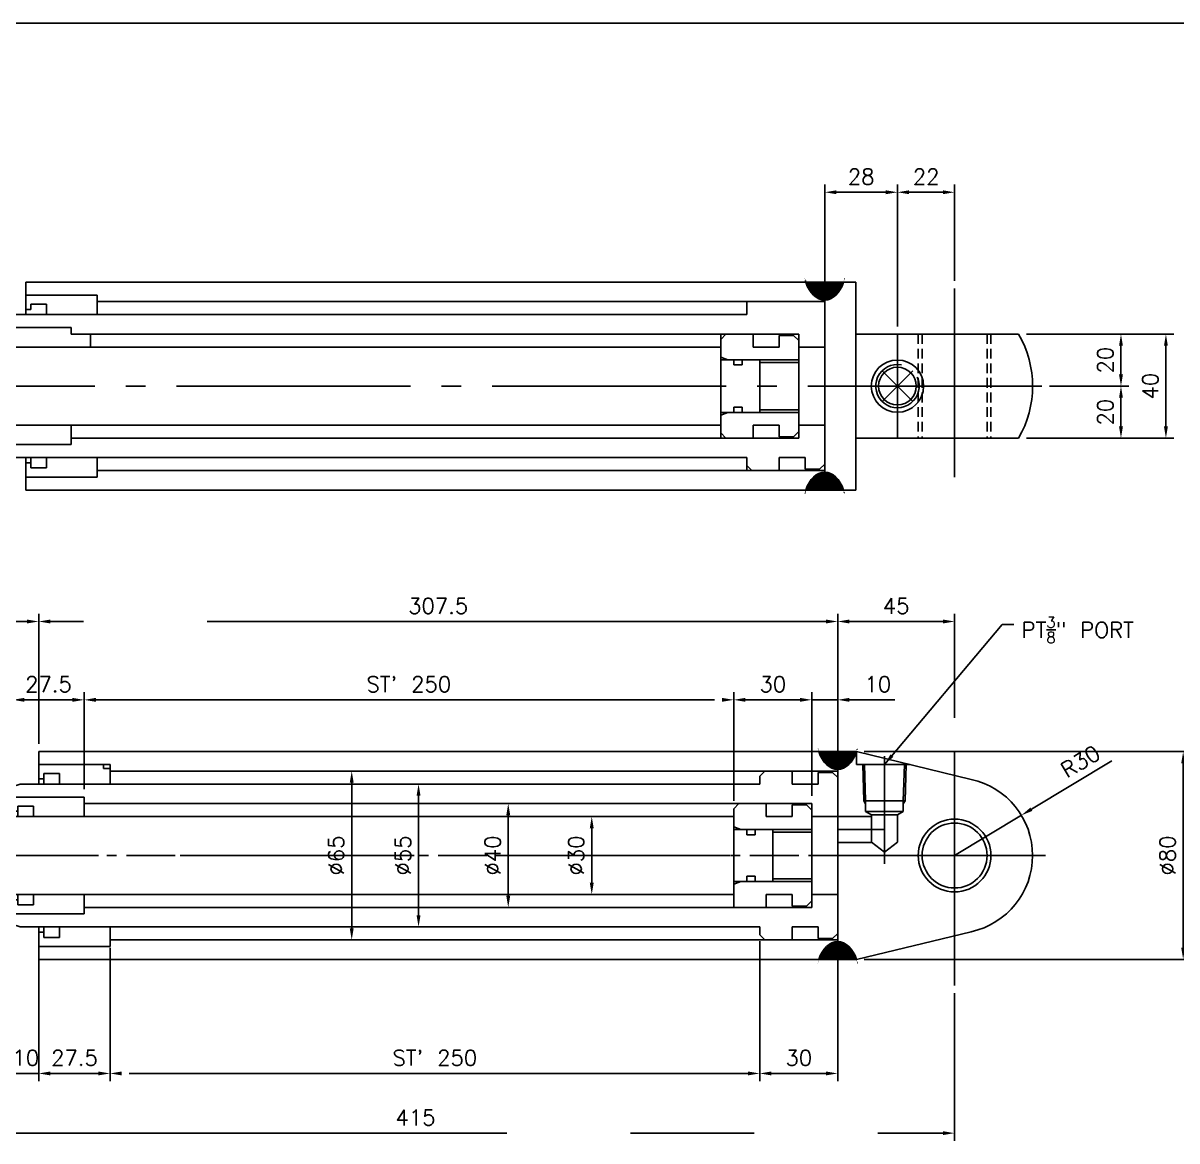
# Model space of a CAD drawing. Extents: x 2001 to 8872, y 8514 to 11880.
# Drawn here: x 5995.7 to 6439.8, y 8778.3 to 9208.4 of the extents above; entities that cross this region are included whole.
import ezdxf

# ---------------------------------------------------------------- set-up
doc = ezdxf.new("R2010")
doc.units = 0
doc.header["$LTSCALE"] = 15
doc.header["$MEASUREMENT"] = 0
for name, pattern in [('1CENTER', [8.1, 6, -0.8, 0.5, -0.8]), ('CENTER', [2, 1.25, -0.25, 0.25, -0.25]), ('HIDDEN', [0.375, 0.25, -0.125]), ('PHANTOM2', [31.75, 15.875, -3.175, 3.175, -3.175, 3.175, -3.175])]:
    doc.linetypes.add(name, pattern=pattern)
doc.layers.add('3', color=3, linetype='Continuous')
doc.layers.add('4', color=4, linetype='Continuous')
doc.styles.get("Standard").update_dxf_attribs({"font": 'txt.shx'})
doc.dimstyles.new('ISO-25', dxfattribs={"dimtxt": 2.5, "dimasz": 2.5, "dimexe": 1.25, "dimexo": 0.625, "dimtad": 1, "dimtoh": 1, "dimdsep": 46, "dimtxsty": 'Standard', "dimcen": 2.5, "dimclrt": 6, "dimadec": 0, "dimazin": 0, "dimtfac": 1, "dimtmove": 0, "dimatfit": 3, "dimfxl": 1, "dimarcsym": 0})

# ---------------------------------------------------------------- blocks, each defined once
blk = doc.blocks.new('sdsddssdsd')
for p, q in [((2102.57, 2273.27), (2104.57, 2275.27)), ((2104.57, 2275.27), (2110.07, 2275.27)), ((2110.07, 2275.27), (2110.07, 2270.77)), ((2120.07, 2275.77), (2130.57, 2275.77)), ((2120.07, 2275.77), (2120.07, 2270.77)), ((2130.57, 2275.77), (2132.57, 2273.77)), ((2132.57, 2273.77), (2132.57, 2270.77)), ((2102.57, 2273.27), (2102.57, 2243.27)), ((2110.07, 2270.77), (2120.07, 2270.77)), ((2132.57, 2270.77), (2417.13, 2270.77)), ((2410.07, 2270.77), (2417.13, 2270.77)), ((2420.07, 2269.77), (2417.13, 2270.77)), ((2420.07, 2258.27), (2420.07, 2269.77)), ((2420.07, 2258.27), (2420.07, 2269.77)), ((2392.57, 2265.77), (2420.07, 2265.77)), ((2392.57, 2258.27), (2392.57, 2265.77)), ((2112.57, 2263.27), (2112.57, 2223.27)), ((2112.57, 2263.27), (2392.57, 2263.27)), ((2412.07, 2262.27), (2418.07, 2262.27)), ((2412.07, 2258.27), (2412.07, 2262.27)), ((2418.07, 2258.27), (2418.07, 2262.27)), ((2418.07, 2260.27), (2420.07, 2260.27)), ((2102.57, 2258.27), (2112.57, 2258.27)), ((2412.07, 2258.27), (2392.57, 2258.27)), ((2102.57, 2243.27), (2102.57, 2213.27)), ((2112.57, 2225.77), (2112.57, 2233.27)), ((2102.57, 2228.27), (2112.57, 2228.27)), ((2412.07, 2228.27), (2392.57, 2228.27)), ((2392.57, 2228.27), (2392.57, 2220.77)), ((2412.07, 2228.27), (2412.07, 2224.27)), ((2418.07, 2228.27), (2418.07, 2224.27)), ((2418.07, 2226.27), (2420.07, 2226.27)), ((2420.07, 2216.77), (2420.07, 2228.27)), ((2420.07, 2228.27), (2420.07, 2216.77)), ((2112.57, 2223.27), (2392.57, 2223.27)), ((2392.57, 2223.27), (2392.57, 2220.77)), ((2392.57, 2220.77), (2420.07, 2220.77)), ((2412.07, 2224.27), (2418.07, 2224.27)), ((2420.07, 2216.77), (2417.13, 2215.77)), ((2102.57, 2213.27), (2104.57, 2211.27)), ((2110.07, 2215.77), (2110.07, 2211.27)), ((2110.07, 2215.77), (2120.07, 2215.77)), ((2120.07, 2215.77), (2120.07, 2210.77)), ((2130.57, 2210.77), (2132.57, 2212.77)), ((2132.57, 2215.77), (2410.07, 2215.77)), ((2132.57, 2213.27), (2132.57, 2215.77)), ((2132.57, 2212.77), (2132.57, 2215.77)), ((2410.07, 2215.77), (2417.13, 2215.77)), ((2104.57, 2211.27), (2110.07, 2211.27)), ((2120.07, 2210.77), (2130.57, 2210.77))]:
    blk.add_line(p, q)
blk = doc.blocks.new('*D425')
at = {"layer": '4', "color": 4, "linetype": 'PHANTOM2', "lineweight": -2, "transparency": 16777216}
for p, q in [((5939.22, 8835.08), (5939.22, 8778.25)), ((6354.22, 8835.08), (6354.22, 8778.25)), ((5943.72, 8781.25), (6349.72, 8781.25))]:
    blk.add_line(p, q, dxfattribs=at)
at = {"layer": '4', "color": 4, "linetype": 'PHANTOM2', "transparency": 16777216}
for points in [[(5943.72, 8782), (5943.72, 8780.5), (5939.22, 8781.25)], [(6349.72, 8782), (6349.72, 8780.5), (6354.22, 8781.25)]]:
    blk.add_solid(points, dxfattribs=at)
at = {"layer": 'Defpoints', "color": 0, "linetype": 'PHANTOM2', "transparency": 16777216}
for p in [(5939.22, 8838.08), (6354.22, 8838.08), (6354.22, 8781.25)]:
    blk.add_point(p, dxfattribs=at)
at = {"layer": '4', "color": 7, "linetype": 'PHANTOM2', "transparency": 16777216, "insert": (6146.72, 8787.25), "char_height": 6, "attachment_point": 5}
blk.add_mtext('415', dxfattribs=at)
blk = doc.blocks.new('*D427')
at = {"layer": '4', "color": 4, "linetype": 'PHANTOM2', "lineweight": -2, "transparency": 16777216}
for p, q in [((6414.75, 8924.54), (6383.77, 8905.88)), ((6354.22, 8888.08), (6379.92, 8903.56))]:
    blk.add_line(p, q, dxfattribs=at)
at = {"layer": '4', "color": 4, "linetype": 'PHANTOM2', "transparency": 16777216}
blk.add_solid([(6383.38, 8906.53), (6384.16, 8905.24), (6379.92, 8903.56)], dxfattribs=at)
at = {"layer": 'Defpoints', "color": 0, "linetype": 'PHANTOM2', "transparency": 16777216}
for p in [(6379.92, 8903.56), (6354.22, 8888.08)]:
    blk.add_point(p, dxfattribs=at)
at = {"layer": '4', "color": 7, "linetype": 'PHANTOM2', "transparency": 16777216, "insert": (6402.66, 8924.27), "char_height": 6, "attachment_point": 5, "rotation": 31.0612}
blk.add_mtext('R30', dxfattribs=at)
blk = doc.blocks.new('*D428')
at = {"layer": '4', "color": 4, "linetype": 'PHANTOM2', "lineweight": -2, "transparency": 16777216}
for p, q in [((6381.86, 9088.72), (6438.54, 9088.72)), ((6435.54, 9084.22), (6435.54, 9053.22)), ((6381.86, 9048.72), (6438.54, 9048.72))]:
    blk.add_line(p, q, dxfattribs=at)
at = {"layer": '4', "color": 4, "linetype": 'PHANTOM2', "transparency": 16777216}
for points in [[(6434.79, 9084.22), (6436.29, 9084.22), (6435.54, 9088.72)], [(6434.79, 9053.22), (6436.29, 9053.22), (6435.54, 9048.72)]]:
    blk.add_solid(points, dxfattribs=at)
at = {"layer": 'Defpoints', "color": 0, "linetype": 'PHANTOM2', "transparency": 16777216}
for p in [(6378.86, 9088.72), (6378.86, 9048.72), (6435.54, 9048.72)]:
    blk.add_point(p, dxfattribs=at)
at = {"layer": '4', "color": 7, "linetype": 'PHANTOM2', "transparency": 16777216, "insert": (6429.54, 9068.72), "char_height": 6, "attachment_point": 5, "rotation": 90}
blk.add_mtext('40', dxfattribs=at)
blk = doc.blocks.new('*D430')
at = {"layer": '4', "color": 4, "linetype": 'PHANTOM2', "lineweight": -2, "transparency": 16777216}
for p, q in [((6309.22, 8924.2), (6309.22, 8981.13)), ((6354.22, 8941.08), (6354.22, 8981.13)), ((6349.72, 8978.13), (6313.72, 8978.13))]:
    blk.add_line(p, q, dxfattribs=at)
at = {"layer": '4', "color": 4, "linetype": 'PHANTOM2', "transparency": 16777216}
for points in [[(6313.72, 8978.88), (6313.72, 8977.38), (6309.22, 8978.13)], [(6349.72, 8978.88), (6349.72, 8977.38), (6354.22, 8978.13)]]:
    blk.add_solid(points, dxfattribs=at)
at = {"layer": 'Defpoints', "color": 0, "linetype": 'PHANTOM2', "transparency": 16777216}
for p in [(6309.22, 8978.13), (6354.22, 8938.08), (6309.22, 8921.2)]:
    blk.add_point(p, dxfattribs=at)
at = {"layer": '4', "color": 7, "linetype": 'PHANTOM2', "transparency": 16777216, "insert": (6331.72, 8984.13), "char_height": 6, "attachment_point": 5}
blk.add_mtext('45', dxfattribs=at)
blk = doc.blocks.new('*D431')
at = {"layer": '4', "color": 4, "linetype": 'PHANTOM2', "lineweight": -2, "transparency": 16777216}
for p, q in [((6001.72, 8931.08), (6001.72, 8981.13)), ((6309.22, 8931.08), (6309.22, 8981.13)), ((6304.72, 8978.13), (6006.22, 8978.13))]:
    blk.add_line(p, q, dxfattribs=at)
at = {"layer": '4', "color": 4, "linetype": 'PHANTOM2', "transparency": 16777216}
for points in [[(6006.22, 8978.88), (6006.22, 8977.38), (6001.72, 8978.13)], [(6304.72, 8978.88), (6304.72, 8977.38), (6309.22, 8978.13)]]:
    blk.add_solid(points, dxfattribs=at)
at = {"layer": 'Defpoints', "color": 0, "linetype": 'PHANTOM2', "transparency": 16777216}
for p in [(6001.72, 8978.13), (6001.72, 8928.08), (6309.22, 8928.08)]:
    blk.add_point(p, dxfattribs=at)
at = {"layer": '4', "color": 7, "linetype": 'PHANTOM2', "transparency": 16777216, "insert": (6155.47, 8984.13), "char_height": 6, "attachment_point": 5}
blk.add_mtext('307.5', dxfattribs=at)
blk = doc.blocks.new('*D432')
at = {"layer": '4', "color": 4, "linetype": 'PHANTOM2', "lineweight": -2, "transparency": 16777216}
for p, q in [((6279.22, 8855.08), (6279.22, 8801.22)), ((6309.22, 8852.58), (6309.22, 8801.22)), ((6304.72, 8804.22), (6283.72, 8804.22))]:
    blk.add_line(p, q, dxfattribs=at)
at = {"layer": '4', "color": 4, "linetype": 'PHANTOM2', "transparency": 16777216}
for points in [[(6283.72, 8804.97), (6283.72, 8803.47), (6279.22, 8804.22)], [(6304.72, 8804.97), (6304.72, 8803.47), (6309.22, 8804.22)]]:
    blk.add_solid(points, dxfattribs=at)
at = {"layer": 'Defpoints', "color": 0, "linetype": 'PHANTOM2', "transparency": 16777216}
for p in [(6279.22, 8858.08), (6309.22, 8855.58), (6279.22, 8804.22)]:
    blk.add_point(p, dxfattribs=at)
at = {"layer": '4', "color": 7, "linetype": 'PHANTOM2', "transparency": 16777216, "insert": (6294.22, 8810.22), "char_height": 6, "attachment_point": 5}
blk.add_mtext('30', dxfattribs=at)
blk = doc.blocks.new('*D433')
at = {"layer": '4', "color": 4, "linetype": 'PHANTOM2', "lineweight": -2, "transparency": 16777216}
for p, q in [((6279.22, 8855.08), (6279.22, 8801.22)), ((6029.22, 8852.58), (6029.22, 8801.22)), ((6274.72, 8804.22), (6033.72, 8804.22))]:
    blk.add_line(p, q, dxfattribs=at)
at = {"layer": '4', "color": 4, "linetype": 'PHANTOM2', "transparency": 16777216}
for points in [[(6033.72, 8804.97), (6033.72, 8803.47), (6029.22, 8804.22)], [(6274.72, 8804.97), (6274.72, 8803.47), (6279.22, 8804.22)]]:
    blk.add_solid(points, dxfattribs=at)
at = {"layer": 'Defpoints', "color": 0, "linetype": 'PHANTOM2', "transparency": 16777216}
for p in [(6029.22, 8855.58), (6279.22, 8858.08), (6029.22, 8804.22)]:
    blk.add_point(p, dxfattribs=at)
at = {"layer": '4', "color": 7, "linetype": 'PHANTOM2', "transparency": 16777216, "insert": (6154.22, 8810.22), "char_height": 6, "attachment_point": 5}
blk.add_mtext("ST' 250", dxfattribs=at)
blk = doc.blocks.new('*D434')
at = {"layer": '4', "color": 4, "linetype": 'PHANTOM2', "lineweight": -2, "transparency": 16777216}
for p, q in [((6001.72, 8850.08), (6001.72, 8801.22)), ((6029.22, 8850.08), (6029.22, 8801.22)), ((6024.72, 8804.22), (6006.22, 8804.22))]:
    blk.add_line(p, q, dxfattribs=at)
at = {"layer": '4', "color": 4, "linetype": 'PHANTOM2', "transparency": 16777216}
for points in [[(6006.22, 8804.97), (6006.22, 8803.47), (6001.72, 8804.22)], [(6024.72, 8804.97), (6024.72, 8803.47), (6029.22, 8804.22)]]:
    blk.add_solid(points, dxfattribs=at)
at = {"layer": 'Defpoints', "color": 0, "linetype": 'PHANTOM2', "transparency": 16777216}
for p in [(6001.72, 8853.08), (6029.22, 8853.08), (6001.72, 8804.22)]:
    blk.add_point(p, dxfattribs=at)
at = {"layer": '4', "color": 7, "linetype": 'PHANTOM2', "transparency": 16777216, "insert": (6015.47, 8810.22), "char_height": 6, "attachment_point": 5}
blk.add_mtext('27.5', dxfattribs=at)
blk = doc.blocks.new('*D435')
at = {"layer": '4', "color": 4, "linetype": 'PHANTOM2', "lineweight": -2, "transparency": 16777216}
for p, q in [((5991.72, 8858.58), (5991.72, 8801.22)), ((6001.72, 8845.08), (6001.72, 8801.22)), ((5987.22, 8804.22), (5982.72, 8804.22)), ((6001.72, 8804.22), (5991.72, 8804.22)), ((6006.22, 8804.22), (6010.72, 8804.22))]:
    blk.add_line(p, q, dxfattribs=at)
at = {"layer": '4', "color": 4, "linetype": 'PHANTOM2', "transparency": 16777216}
for points in [[(5987.22, 8804.97), (5987.22, 8803.47), (5991.72, 8804.22)], [(6006.22, 8804.97), (6006.22, 8803.47), (6001.72, 8804.22)]]:
    blk.add_solid(points, dxfattribs=at)
at = {"layer": 'Defpoints', "color": 0, "linetype": 'PHANTOM2', "transparency": 16777216}
for p in [(5991.72, 8861.58), (6001.72, 8848.08), (5991.72, 8804.22)]:
    blk.add_point(p, dxfattribs=at)
at = {"layer": '4', "color": 7, "linetype": 'PHANTOM2', "transparency": 16777216, "insert": (5996.72, 8810.22), "char_height": 6, "attachment_point": 5}
blk.add_mtext('10', dxfattribs=at)
blk = doc.blocks.new('*D436')
at = {"layer": '4', "color": 4, "linetype": 'PHANTOM2', "lineweight": -2, "transparency": 16777216}
for p, q in [((5991.72, 8913.58), (5991.72, 8950.99)), ((5996.22, 8947.99), (6014.72, 8947.99)), ((6019.22, 8913.58), (6019.22, 8950.99))]:
    blk.add_line(p, q, dxfattribs=at)
at = {"layer": '4', "color": 4, "linetype": 'PHANTOM2', "transparency": 16777216}
for points in [[(5996.22, 8948.74), (5996.22, 8947.24), (5991.72, 8947.99)], [(6014.72, 8948.74), (6014.72, 8947.24), (6019.22, 8947.99)]]:
    blk.add_solid(points, dxfattribs=at)
at = {"layer": 'Defpoints', "color": 0, "linetype": 'PHANTOM2', "transparency": 16777216}
for p in [(6019.22, 8947.99), (5991.72, 8910.58), (6019.22, 8910.58)]:
    blk.add_point(p, dxfattribs=at)
at = {"layer": '4', "color": 7, "linetype": 'PHANTOM2', "transparency": 16777216, "insert": (6005.47, 8953.99), "char_height": 6, "attachment_point": 5}
blk.add_mtext('27.5', dxfattribs=at)
blk = doc.blocks.new('*D437')
at = {"layer": '4', "color": 4, "linetype": 'PHANTOM2', "lineweight": -2, "transparency": 16777216}
for p, q in [((6019.22, 8913.58), (6019.22, 8950.99)), ((6023.72, 8947.99), (6264.72, 8947.99)), ((6269.22, 8909.08), (6269.22, 8950.99))]:
    blk.add_line(p, q, dxfattribs=at)
at = {"layer": '4', "color": 4, "linetype": 'PHANTOM2', "transparency": 16777216}
for points in [[(6023.72, 8948.74), (6023.72, 8947.24), (6019.22, 8947.99)], [(6264.72, 8948.74), (6264.72, 8947.24), (6269.22, 8947.99)]]:
    blk.add_solid(points, dxfattribs=at)
at = {"layer": 'Defpoints', "color": 0, "linetype": 'PHANTOM2', "transparency": 16777216}
for p in [(6269.22, 8947.99), (6019.22, 8910.58), (6269.22, 8906.08)]:
    blk.add_point(p, dxfattribs=at)
at = {"layer": '4', "color": 7, "linetype": 'PHANTOM2', "transparency": 16777216, "insert": (6144.22, 8953.99), "char_height": 6, "attachment_point": 5}
blk.add_mtext("ST' 250", dxfattribs=at)
blk = doc.blocks.new('*D438')
at = {"layer": '4', "color": 4, "linetype": 'PHANTOM2', "lineweight": -2, "transparency": 16777216}
for p, q in [((6269.22, 8909.08), (6269.22, 8950.99)), ((6273.72, 8947.99), (6294.72, 8947.99)), ((6299.22, 8911.08), (6299.22, 8950.99))]:
    blk.add_line(p, q, dxfattribs=at)
at = {"layer": '4', "color": 4, "linetype": 'PHANTOM2', "transparency": 16777216}
for points in [[(6273.72, 8948.74), (6273.72, 8947.24), (6269.22, 8947.99)], [(6294.72, 8948.74), (6294.72, 8947.24), (6299.22, 8947.99)]]:
    blk.add_solid(points, dxfattribs=at)
at = {"layer": 'Defpoints', "color": 0, "linetype": 'PHANTOM2', "transparency": 16777216}
for p in [(6299.22, 8947.99), (6299.22, 8908.08), (6269.22, 8906.08)]:
    blk.add_point(p, dxfattribs=at)
at = {"layer": '4', "color": 7, "linetype": 'PHANTOM2', "transparency": 16777216, "insert": (6284.22, 8953.99), "char_height": 6, "attachment_point": 5}
blk.add_mtext('30', dxfattribs=at)
blk = doc.blocks.new('*D439')
at = {"layer": '4', "color": 4, "linetype": 'PHANTOM2', "lineweight": -2, "transparency": 16777216}
for p, q in [((6294.72, 8947.99), (6290.22, 8947.99)), ((6299.22, 8911.08), (6299.22, 8950.99)), ((6299.22, 8947.99), (6309.22, 8947.99)), ((6309.22, 8923.58), (6309.22, 8950.99)), ((6313.72, 8947.99), (6331.22, 8947.99))]:
    blk.add_line(p, q, dxfattribs=at)
at = {"layer": '4', "color": 4, "linetype": 'PHANTOM2', "transparency": 16777216}
for points in [[(6294.72, 8948.74), (6294.72, 8947.24), (6299.22, 8947.99)], [(6313.72, 8948.74), (6313.72, 8947.24), (6309.22, 8947.99)]]:
    blk.add_solid(points, dxfattribs=at)
at = {"layer": 'Defpoints', "color": 0, "linetype": 'PHANTOM2', "transparency": 16777216}
for p in [(6309.22, 8947.99), (6309.22, 8920.58), (6299.22, 8908.08)]:
    blk.add_point(p, dxfattribs=at)
at = {"layer": '4', "color": 7, "linetype": 'PHANTOM2', "transparency": 16777216, "insert": (6324.72, 8953.99), "char_height": 6, "attachment_point": 5}
blk.add_mtext('10', dxfattribs=at)
blk = doc.blocks.new('*D441')
at = {"layer": '4', "color": 4, "linetype": 'PHANTOM2', "lineweight": -2, "transparency": 16777216}
for p, q in [((5939.22, 8941.08), (5939.22, 8981.13)), ((6001.72, 8931.08), (6001.72, 8981.13)), ((5997.22, 8978.13), (5943.72, 8978.13))]:
    blk.add_line(p, q, dxfattribs=at)
at = {"layer": '4', "color": 4, "linetype": 'PHANTOM2', "transparency": 16777216}
for points in [[(5943.72, 8978.88), (5943.72, 8977.38), (5939.22, 8978.13)], [(5997.22, 8978.88), (5997.22, 8977.38), (6001.72, 8978.13)]]:
    blk.add_solid(points, dxfattribs=at)
at = {"layer": 'Defpoints', "color": 0, "linetype": 'PHANTOM2', "transparency": 16777216}
for p in [(5939.22, 8978.13), (5939.22, 8938.08), (6001.72, 8928.08)]:
    blk.add_point(p, dxfattribs=at)
at = {"layer": '4', "color": 7, "linetype": 'PHANTOM2', "transparency": 16777216, "insert": (5970.47, 8984.13), "char_height": 6, "attachment_point": 5}
blk.add_mtext('62.5', dxfattribs=at)
blk = doc.blocks.new('*D442')
at = {"layer": '4', "color": 4, "linetype": 'PHANTOM2', "lineweight": -2, "transparency": 16777216}
for p, q in [((6332.22, 9091.72), (6332.22, 9146.32)), ((6349.72, 9143.32), (6336.72, 9143.32)), ((6354.22, 9109.22), (6354.22, 9146.32))]:
    blk.add_line(p, q, dxfattribs=at)
at = {"layer": '4', "color": 4, "linetype": 'PHANTOM2', "transparency": 16777216}
for points in [[(6336.72, 9144.07), (6336.72, 9142.57), (6332.22, 9143.32)], [(6349.72, 9144.07), (6349.72, 9142.57), (6354.22, 9143.32)]]:
    blk.add_solid(points, dxfattribs=at)
at = {"layer": 'Defpoints', "color": 0, "linetype": 'PHANTOM2', "transparency": 16777216}
for p in [(6332.22, 9143.32), (6354.22, 9106.22), (6332.22, 9088.72)]:
    blk.add_point(p, dxfattribs=at)
at = {"layer": '4', "color": 7, "linetype": 'PHANTOM2', "transparency": 16777216, "insert": (6343.22, 9149.32), "char_height": 6, "attachment_point": 5}
blk.add_mtext('22', dxfattribs=at)
blk = doc.blocks.new('*D443')
at = {"layer": '4', "color": 4, "linetype": 'PHANTOM2', "lineweight": -2, "transparency": 16777216}
for p, q in [((6304.22, 9104.22), (6304.22, 9146.32)), ((6327.72, 9143.32), (6308.72, 9143.32)), ((6332.22, 9091.72), (6332.22, 9146.32))]:
    blk.add_line(p, q, dxfattribs=at)
at = {"layer": '4', "color": 4, "linetype": 'PHANTOM2', "transparency": 16777216}
for points in [[(6308.72, 9144.07), (6308.72, 9142.57), (6304.22, 9143.32)], [(6327.72, 9144.07), (6327.72, 9142.57), (6332.22, 9143.32)]]:
    blk.add_solid(points, dxfattribs=at)
at = {"layer": 'Defpoints', "color": 0, "linetype": 'PHANTOM2', "transparency": 16777216}
for p in [(6304.22, 9143.32), (6304.22, 9101.22), (6332.22, 9088.72)]:
    blk.add_point(p, dxfattribs=at)
at = {"layer": '4', "color": 7, "linetype": 'PHANTOM2', "transparency": 16777216, "insert": (6318.22, 9149.32), "char_height": 6, "attachment_point": 5}
blk.add_mtext('28', dxfattribs=at)
blk = doc.blocks.new('*D444')
at = {"layer": '4', "color": 4, "linetype": 'PHANTOM2', "lineweight": -2, "transparency": 16777216}
for p, q in [((6266.22, 8903.08), (6211.57, 8903.08)), ((6214.57, 8898.58), (6214.57, 8877.58)), ((6266.22, 8873.08), (6211.57, 8873.08))]:
    blk.add_line(p, q, dxfattribs=at)
at = {"layer": '4', "color": 4, "linetype": 'PHANTOM2', "transparency": 16777216}
for points in [[(6213.82, 8898.58), (6215.32, 8898.58), (6214.57, 8903.08)], [(6213.82, 8877.58), (6215.32, 8877.58), (6214.57, 8873.08)]]:
    blk.add_solid(points, dxfattribs=at)
at = {"layer": 'Defpoints', "color": 0, "linetype": 'PHANTOM2', "transparency": 16777216}
for p in [(6269.22, 8903.08), (6214.57, 8873.08), (6269.22, 8873.08)]:
    blk.add_point(p, dxfattribs=at)
at = {"layer": '4', "color": 7, "linetype": 'PHANTOM2', "transparency": 16777216, "insert": (6208.57, 8888.08), "char_height": 6, "attachment_point": 5, "rotation": 90}
blk.add_mtext('%%C30', dxfattribs=at)
blk = doc.blocks.new('*D445')
at = {"layer": '4', "color": 4, "linetype": 'PHANTOM2', "lineweight": -2, "transparency": 16777216}
for p, q in [((6268.22, 8908.08), (6179.44, 8908.08)), ((6182.44, 8903.58), (6182.44, 8872.58)), ((6266.22, 8868.08), (6179.44, 8868.08))]:
    blk.add_line(p, q, dxfattribs=at)
at = {"layer": '4', "color": 4, "linetype": 'PHANTOM2', "transparency": 16777216}
for points in [[(6181.69, 8903.58), (6183.19, 8903.58), (6182.44, 8908.08)], [(6181.69, 8872.58), (6183.19, 8872.58), (6182.44, 8868.08)]]:
    blk.add_solid(points, dxfattribs=at)
at = {"layer": 'Defpoints', "color": 0, "linetype": 'PHANTOM2', "transparency": 16777216}
for p in [(6271.22, 8908.08), (6182.44, 8868.08), (6269.22, 8868.08)]:
    blk.add_point(p, dxfattribs=at)
at = {"layer": '4', "color": 7, "linetype": 'PHANTOM2', "transparency": 16777216, "insert": (6176.44, 8888.08), "char_height": 6, "attachment_point": 5, "rotation": 90}
blk.add_mtext('%%C40', dxfattribs=at)
blk = doc.blocks.new('*D446')
at = {"layer": '4', "color": 4, "linetype": 'PHANTOM2', "lineweight": -2, "transparency": 16777216}
for p, q in [((6276.22, 8915.58), (6144.92, 8915.58)), ((6147.92, 8865.08), (6147.92, 8911.08)), ((6276.22, 8860.58), (6144.92, 8860.58))]:
    blk.add_line(p, q, dxfattribs=at)
at = {"layer": '4', "color": 4, "linetype": 'PHANTOM2', "transparency": 16777216}
for points in [[(6147.17, 8911.08), (6148.67, 8911.08), (6147.92, 8915.58)], [(6147.17, 8865.08), (6148.67, 8865.08), (6147.92, 8860.58)]]:
    blk.add_solid(points, dxfattribs=at)
at = {"layer": 'Defpoints', "color": 0, "linetype": 'PHANTOM2', "transparency": 16777216}
for p in [(6147.92, 8915.58), (6279.22, 8915.58), (6279.22, 8860.58)]:
    blk.add_point(p, dxfattribs=at)
at = {"layer": '4', "color": 7, "linetype": 'PHANTOM2', "transparency": 16777216, "insert": (6141.92, 8888.08), "char_height": 6, "attachment_point": 5, "rotation": 90}
blk.add_mtext('%%C55', dxfattribs=at)
blk = doc.blocks.new('*D447')
at = {"layer": '4', "color": 4, "linetype": 'PHANTOM2', "lineweight": -2, "transparency": 16777216}
for p, q in [((6288.72, 8920.58), (6119.2, 8920.58)), ((6122.2, 8916.08), (6122.2, 8860.08)), ((6288.72, 8855.58), (6119.2, 8855.58))]:
    blk.add_line(p, q, dxfattribs=at)
at = {"layer": '4', "color": 4, "linetype": 'PHANTOM2', "transparency": 16777216}
for points in [[(6121.45, 8916.08), (6122.95, 8916.08), (6122.2, 8920.58)], [(6121.45, 8860.08), (6122.95, 8860.08), (6122.2, 8855.58)]]:
    blk.add_solid(points, dxfattribs=at)
at = {"layer": 'Defpoints', "color": 0, "linetype": 'PHANTOM2', "transparency": 16777216}
for p in [(6291.72, 8920.58), (6122.2, 8855.58), (6291.72, 8855.58)]:
    blk.add_point(p, dxfattribs=at)
at = {"layer": '4', "color": 7, "linetype": 'PHANTOM2', "transparency": 16777216, "insert": (6116.2, 8888.08), "char_height": 6, "attachment_point": 5, "rotation": 90}
blk.add_mtext('%%C65', dxfattribs=at)
blk = doc.blocks.new('*D448')
at = {"layer": '4', "color": 4, "linetype": 'PHANTOM2', "lineweight": -2, "transparency": 16777216}
for p, q in [((6319.46, 8928.08), (6445.18, 8928.08)), ((6442.18, 8923.58), (6442.18, 8852.58)), ((6319.46, 8848.08), (6445.18, 8848.08))]:
    blk.add_line(p, q, dxfattribs=at)
at = {"layer": '4', "color": 4, "linetype": 'PHANTOM2', "transparency": 16777216}
for points in [[(6441.43, 8923.58), (6442.93, 8923.58), (6442.18, 8928.08)], [(6441.43, 8852.58), (6442.93, 8852.58), (6442.18, 8848.08)]]:
    blk.add_solid(points, dxfattribs=at)
at = {"layer": 'Defpoints', "color": 0, "linetype": 'PHANTOM2', "transparency": 16777216}
for p in [(6316.46, 8928.08), (6316.46, 8848.08), (6442.18, 8848.08)]:
    blk.add_point(p, dxfattribs=at)
at = {"layer": '4', "color": 7, "linetype": 'PHANTOM2', "transparency": 16777216, "insert": (6436.18, 8888.08), "char_height": 6, "attachment_point": 5, "rotation": 90}
blk.add_mtext('%%C80', dxfattribs=at)
blk = doc.blocks.new('*D449')
at = {"layer": '4', "color": 4, "linetype": 'PHANTOM2', "lineweight": -2, "transparency": 16777216}
for p, q in [((6381.86, 9088.72), (6421.24, 9088.72)), ((6418.24, 9084.22), (6418.24, 9073.22)), ((6390.78, 9068.72), (6421.24, 9068.72))]:
    blk.add_line(p, q, dxfattribs=at)
at = {"layer": '4', "color": 4, "linetype": 'PHANTOM2', "transparency": 16777216}
for points in [[(6417.49, 9084.22), (6418.99, 9084.22), (6418.24, 9088.72)], [(6417.49, 9073.22), (6418.99, 9073.22), (6418.24, 9068.72)]]:
    blk.add_solid(points, dxfattribs=at)
at = {"layer": 'Defpoints', "color": 0, "linetype": 'PHANTOM2', "transparency": 16777216}
for p in [(6378.86, 9088.72), (6387.78, 9068.72), (6418.24, 9068.72)]:
    blk.add_point(p, dxfattribs=at)
at = {"layer": '4', "color": 7, "linetype": 'PHANTOM2', "transparency": 16777216, "insert": (6412.24, 9078.72), "char_height": 6, "attachment_point": 5, "rotation": 90}
blk.add_mtext('20', dxfattribs=at)
blk = doc.blocks.new('*D450')
at = {"layer": '4', "color": 4, "linetype": 'PHANTOM2', "lineweight": -2, "transparency": 16777216}
for p, q in [((6390.78, 9068.72), (6421.24, 9068.72)), ((6418.24, 9064.22), (6418.24, 9053.22)), ((6381.86, 9048.72), (6421.24, 9048.72))]:
    blk.add_line(p, q, dxfattribs=at)
at = {"layer": '4', "color": 4, "linetype": 'PHANTOM2', "transparency": 16777216}
for points in [[(6417.49, 9064.22), (6418.99, 9064.22), (6418.24, 9068.72)], [(6417.49, 9053.22), (6418.99, 9053.22), (6418.24, 9048.72)]]:
    blk.add_solid(points, dxfattribs=at)
at = {"layer": 'Defpoints', "color": 0, "linetype": 'PHANTOM2', "transparency": 16777216}
for p in [(6387.78, 9068.72), (6378.86, 9048.72), (6418.24, 9048.72)]:
    blk.add_point(p, dxfattribs=at)
at = {"layer": '4', "color": 7, "linetype": 'PHANTOM2', "transparency": 16777216, "insert": (6412.24, 9058.72), "char_height": 6, "attachment_point": 5, "rotation": 90}
blk.add_mtext('20', dxfattribs=at)

msp = doc.modelspace()

# ---------------------------------------------------------------- hatches: boundary and pattern name
h = msp.add_hatch()
h.set_pattern_fill('ANSI31', color=256, angle=180)
h.set_pattern_definition([(225, (8411.7902, 11131.35085), (0.0883883476, -0.0883883476), [])])
edge = h.paths.add_edge_path()
edge.add_ellipse((6309.21691, 8933.08337), major_axis=(0, -11.8785), ratio=0.672054224, start_angle=-65.106766, end_angle=65.106766)
edge.add_line((6316.45824, 8928.08337), (6301.97559, 8928.08337))
edge = h.paths.add_edge_path()
edge.add_ellipse((6309.21691, 8843.08337), major_axis=(0, 11.8785), ratio=0.672054224, start_angle=294.893234, end_angle=425.106766)
edge.add_line((6301.97559, 8848.08337), (6316.45824, 8848.08337))
at = {"layer": '3'}
h = msp.add_hatch(dxfattribs=at)
h.set_pattern_fill('ANSI31', color=256)
h.set_pattern_definition([(45, (-1543.1326, -1068.51811), (-0.0883883476, 0.0883883476), [])])
edge = h.paths.add_edge_path()
edge.add_line((6311.45824, 9108.71574), (6296.97559, 9108.71574))
edge.add_ellipse((6304.21691, 9113.71574), major_axis=(0, -11.8785), ratio=0.672054224, start_angle=-65.106766, end_angle=0)
edge.add_ellipse((6304.21691, 9113.71574), major_axis=(0, -11.8785), ratio=0.672054224, start_angle=0, end_angle=65.106766)
edge = h.paths.add_edge_path()
edge.add_ellipse((6304.21691, 9023.71574), major_axis=(0, 11.8785), ratio=0.672054224, start_angle=294.893234, end_angle=360)
edge.add_ellipse((6304.21691, 9023.71574), major_axis=(0, 11.8785), ratio=0.672054224, start_angle=360, end_angle=425.106766)
edge.add_line((6296.97559, 9028.71574), (6311.45824, 9028.71574))

# ---------------------------------------------------------------- linework, layer by layer
at = {"color": 6}
msp.add_line((6730.09943, 9208.41861), (5767.81943, 9208.41861), dxfattribs=at)
at = {"color": 1, "linetype": '1CENTER'}
for p, q in [((6354.21691, 9106.21574), (6354.21691, 9033.71574)), ((6332.21691, 9049.01713), (6332.21691, 9088.71574)), ((6387.77982, 9068.71574), (5891.46185, 9068.71574)), ((6354.21691, 8838.08337), (6354.21691, 8938.08337)), ((6327.21691, 8884.91179), (6327.21691, 8926.32933)), ((6327.21691, 8923.08337), (6327.21691, 8889.43287)), ((6309.21691, 8898.08337), (6327.21691, 8898.08337)), ((6389.21691, 8888.08337), (5874.20532, 8888.08337))]:
    msp.add_line(p, q, dxfattribs=at)
at = {"color": 2, "linetype": 'HIDDEN', "true_color": 0xf1eb1f}
for p, q in [((6340.21691, 9088.71574), (6340.21691, 9048.71574)), ((6341.71691, 9088.71574), (6341.71691, 9048.71574)), ((6366.71691, 9088.71574), (6366.71691, 9048.71574)), ((6368.21691, 9088.71574), (6368.21691, 9048.71574))]:
    msp.add_line(p, q, dxfattribs=at)
for p, q in [((6316.45824, 8928.08337), (6316.45824, 8923.08337)), ((6309.21691, 8921.20487), (6309.21691, 8854.96187)), ((6316.45824, 8923.08337), (6337.11008, 8923.08337)), ((6319.52941, 8923.08337), (6319.96691, 8909.08337)), ((6334.90441, 8923.08337), (6334.46691, 8909.08337)), ((6319.30441, 8909.08337), (6335.12941, 8909.08337)), ((6319.96691, 8905.08337), (6319.96691, 8909.08337)), ((6334.46691, 8905.08337), (6334.46691, 8909.08337)), ((6319.96691, 8905.08337), (6334.46691, 8905.08337)), ((6322.21691, 8903.78433), (6332.21691, 8903.78433)), ((6332.21691, 8903.78433), (6334.46691, 8905.08337)), ((6322.21691, 8893.26257), (6327.21691, 8889.43287)), ((6269.21691, 8873.08337), (5981.71691, 8873.08337)), ((6309.21691, 8855.58337), (6029.21691, 8855.58337)), ((6316.45824, 8848.08337), (6001.71691, 8848.08337))]:
    msp.add_line(p, q)
at = {"color": 1, "linetype": 'CENTER'}
for q in [(5963.9241, 8888.08337), (6384.21691, 8888.08337)]:
    msp.add_line((6354.21691, 8888.08337), q, dxfattribs=at)
at = {"extrusion": (0, 0, -1)}
for centre in [(6304.21691, 9113.71574), (6309.21691, 8933.08337)]:
    msp.add_ellipse(centre, major_axis=(0, -11.8785), ratio=0.672054224, start_param=5.146857875, end_param=7.419512739, dxfattribs=at)
msp.add_ellipse((6309.21691, 8843.08337), major_axis=(0, 11.8785), ratio=0.672054224, start_param=5.146857875, end_param=7.419512739)
at = {"layer": '3'}
for p, q in [((6316.21691, 9108.71574), (5996.71691, 9108.71574)), ((5996.71691, 9096.21574), (5996.71691, 9108.71574)), ((6316.21691, 9108.71574), (6316.21691, 9028.71574)), ((6024.21691, 9103.71574), (5996.71691, 9103.71574)), ((6024.21691, 9101.21574), (6024.21691, 9103.71574)), ((6004.71691, 9100.21574), (5998.71691, 9100.21574)), ((5998.71691, 9098.21574), (5998.71691, 9100.21574)), ((6004.71691, 9096.21574), (6004.71691, 9100.21574)), ((6304.21691, 9101.21574), (6024.21691, 9101.21574)), ((6024.21691, 9101.21574), (6024.21691, 9096.21574)), ((6274.21691, 9101.21574), (6274.21691, 9096.21574)), ((6304.21691, 9035.59423), (6304.21691, 9101.83724)), ((6274.21691, 9096.21574), (5989.66218, 9096.21574)), ((5998.71691, 9098.21574), (5996.71691, 9098.21574)), ((6014.21691, 9091.21574), (5986.71691, 9091.21574)), ((6014.21691, 9088.71574), (6014.21691, 9091.21574)), ((6294.21691, 9088.71574), (6014.21691, 9088.71574)), ((6021.71691, 9083.71574), (6021.71691, 9088.71574)), ((6021.71691, 9088.71574), (6021.71691, 9083.71574)), ((6264.21691, 9053.71574), (6264.21691, 9088.71574)), ((6266.21691, 9088.71574), (6264.21691, 9086.71574)), ((6276.71691, 9088.71574), (6276.71691, 9083.71574)), ((6292.21691, 9088.21574), (6286.71691, 9088.21574)), ((6286.71691, 9088.21574), (6286.71691, 9083.71574)), ((6294.21691, 9086.21574), (6292.21691, 9088.21574)), ((6294.21691, 9068.71574), (6294.21691, 9088.71574)), ((6294.21691, 9086.36097), (6294.21691, 9078.86097)), ((6378.85793, 9088.71574), (6316.21691, 9088.71574)), ((6264.21691, 9083.71574), (5976.71691, 9083.71574)), ((6286.71691, 9083.71574), (6276.71691, 9083.71574)), ((6304.21691, 9083.71574), (6294.21691, 9083.71574)), ((6264.21691, 9078.86097), (6264.21691, 9079.86097)), ((6264.21691, 9079.86097), (6266.92297, 9078.87604)), ((6294.21691, 9078.86097), (6264.21691, 9078.87754)), ((6269.21691, 9078.86097), (6269.21691, 9076.86097)), ((6272.41691, 9076.86097), (6269.21691, 9076.86097)), ((6272.41691, 9078.86097), (6272.41691, 9076.86097)), ((6279.21691, 9058.56222), (6279.21691, 9078.86925)), ((6294.21691, 9077.86097), (6279.21691, 9077.86097)), ((6338.12126, 9062.81139), (6326.31257, 9074.62008)), ((6326.31257, 9062.81139), (6338.12126, 9074.62008)), ((6294.21691, 9048.71574), (6294.21691, 9068.71574)), ((6269.21691, 9058.57051), (6269.21691, 9060.57051)), ((6272.41691, 9060.57051), (6269.21691, 9060.57051)), ((6272.41691, 9058.57051), (6272.41691, 9060.57051)), ((6294.21691, 9059.57051), (6279.21691, 9059.57051)), ((6294.21691, 9058.57051), (6264.21691, 9058.55393)), ((6264.21691, 9058.57051), (6264.21691, 9057.57051)), ((6264.21691, 9057.57051), (6266.92297, 9058.55543)), ((6294.21691, 9051.07051), (6294.21691, 9058.57051)), ((6264.21691, 9053.71574), (5976.71691, 9053.71574)), ((6014.21691, 9053.71574), (6014.21691, 9046.21574)), ((6264.21691, 9048.71574), (6264.21691, 9053.71574)), ((6266.21691, 9048.71574), (6264.21691, 9050.71574)), ((6286.71691, 9053.71574), (6276.71691, 9053.71574)), ((6276.71691, 9048.71574), (6276.71691, 9053.71574)), ((6286.71691, 9049.21574), (6286.71691, 9053.71574)), ((6294.21691, 9051.21574), (6292.21691, 9049.21574)), ((6304.21691, 9053.71574), (6294.21691, 9053.71574)), ((6014.21691, 9046.21574), (5986.71691, 9046.21574)), ((6294.21691, 9048.71574), (6014.21691, 9048.71574)), ((6292.21691, 9049.21574), (6286.71691, 9049.21574)), ((6378.85793, 9048.71574), (6316.21691, 9048.71574)), ((6274.21691, 9041.21574), (5989.66218, 9041.21574)), ((5996.71691, 9041.21574), (5996.71691, 9028.71574)), ((5998.71691, 9041.21574), (5998.71691, 9037.21574)), ((6004.71691, 9041.21574), (6004.71691, 9037.21574)), ((6024.21691, 9041.21574), (6024.21691, 9033.71574)), ((6274.21691, 9036.21574), (6274.21691, 9041.21574)), ((6274.21691, 9038.21574), (6274.21691, 9041.21574)), ((6296.71691, 9041.21574), (6286.71691, 9041.21574)), ((6286.71691, 9036.21574), (6286.71691, 9041.21574)), ((6296.71691, 9036.71574), (6296.71691, 9041.21574)), ((5998.71691, 9039.21574), (5996.71691, 9039.21574)), ((6004.71691, 9037.21574), (5998.71691, 9037.21574)), ((6276.21691, 9036.21574), (6274.21691, 9038.21574)), ((6302.21691, 9036.71574), (6296.71691, 9036.71574)), ((6304.21691, 9038.71574), (6302.21691, 9036.71574)), ((6024.21691, 9033.71574), (5996.71691, 9033.71574)), ((6304.21691, 9036.21574), (6024.21691, 9036.21574)), ((6304.21691, 9036.21574), (6276.21691, 9036.21574)), ((6316.21691, 9028.71574), (5996.71691, 9028.71574)), ((6001.71691, 8915.58337), (6001.71691, 8928.08337)), ((6316.45824, 8928.08337), (6001.71691, 8928.08337)), ((6316.45824, 8928.08337), (6360.59205, 8917.39817)), ((6029.21691, 8923.08337), (6001.71691, 8923.08337)), ((6026.71691, 8921.58337), (6026.71691, 8923.08337)), ((6029.21691, 8921.58337), (6026.71691, 8921.58337)), ((6029.21691, 8915.58337), (6029.21691, 8923.08337)), ((6003.71691, 8917.58337), (6001.71691, 8917.58337)), ((6009.71691, 8919.58337), (6003.71691, 8919.58337)), ((6003.71691, 8915.58337), (6003.71691, 8919.58337)), ((6009.71691, 8915.58337), (6009.71691, 8919.58337)), ((6309.21691, 8920.58337), (6029.21691, 8920.58337)), ((6271.21691, 8908.08337), (6269.21691, 8906.08337)), ((6281.71691, 8908.08337), (6271.21691, 8908.08337)), ((6281.71691, 8908.08337), (6281.71691, 8903.08337)), ((6269.21691, 8906.08337), (6269.21691, 8888.08337)), ((6269.21691, 8906.08337), (6269.21691, 8888.08337)), ((6297.21691, 8907.58337), (6291.71691, 8907.58337)), ((6291.71691, 8907.58337), (6291.71691, 8903.08337)), ((6299.21691, 8905.58337), (6297.21691, 8907.58337)), ((6299.21691, 8905.58337), (6299.21691, 8888.08337)), ((6322.21691, 8903.78433), (6319.96691, 8905.08337)), ((6322.21691, 8903.78433), (6322.21691, 8893.08337)), ((6332.21691, 8903.78433), (6332.21691, 8893.26257)), ((6269.21691, 8903.08337), (5981.71691, 8903.08337)), ((6269.21691, 8898.08337), (6269.21691, 8899.08337)), ((6269.21691, 8899.08337), (6271.92297, 8898.09845)), ((6291.71691, 8903.08337), (6281.71691, 8903.08337)), ((6309.21691, 8903.08337), (6322.21691, 8903.08337)), ((6299.21691, 8898.08337), (6269.21691, 8898.09994)), ((6274.21691, 8898.08337), (6274.21691, 8896.08337)), ((6277.41691, 8896.08337), (6274.21691, 8896.08337)), ((6277.41691, 8898.08337), (6277.41691, 8896.08337)), ((6284.21691, 8898.08337), (6284.21691, 8888.08337)), ((6299.21691, 8897.08337), (6284.21691, 8897.08337)), ((6309.21691, 8893.08337), (6322.45088, 8893.08337)), ((6332.21691, 8893.26257), (6327.21691, 8889.43287)), ((6269.21691, 8888.08337), (6269.21691, 8868.08337)), ((6284.21691, 8888.08337), (6284.21691, 8878.08337)), ((6299.21691, 8870.58337), (6299.21691, 8888.08337)), ((6299.21691, 8878.08337), (6269.21691, 8878.07058)), ((6269.21691, 8878.08337), (6269.21691, 8877.08337)), ((6269.21691, 8877.08337), (6271.92297, 8878.06829)), ((6274.21691, 8878.08337), (6274.21691, 8880.08337)), ((6277.41691, 8880.08337), (6274.21691, 8880.08337)), ((6277.41691, 8878.08337), (6277.41691, 8880.08337)), ((6299.21691, 8879.08337), (6284.21691, 8879.08337)), ((6248.67106, 8873.08337), (5981.71691, 8873.08337)), ((6291.71691, 8873.08337), (6281.71691, 8873.08337)), ((6281.71691, 8868.08337), (6281.71691, 8873.08337)), ((6291.71691, 8868.58337), (6291.71691, 8873.08337)), ((6281.71691, 8868.08337), (6269.21691, 8868.08337)), ((6297.21691, 8868.58337), (6291.71691, 8868.58337)), ((6299.21691, 8870.58337), (6297.21691, 8868.58337)), ((6001.71691, 8860.58337), (6001.71691, 8848.08337)), ((6003.71691, 8860.58337), (6003.71691, 8856.58337)), ((6009.71691, 8860.58337), (6009.71691, 8856.58337)), ((6029.21691, 8855.58337), (6029.21691, 8860.58337)), ((6003.71691, 8858.58337), (6001.71691, 8858.58337)), ((6009.71691, 8856.58337), (6003.71691, 8856.58337)), ((6029.21691, 8855.58337), (6029.21691, 8853.08337)), ((6316.45824, 8848.08337), (6360.59205, 8858.76857)), ((6029.21691, 8853.08337), (6001.71691, 8853.08337))]:
    msp.add_line(p, q, dxfattribs=at)
at = {"layer": '3', "color": 3}
for p, q in [((6318.86691, 8923.08337), (6319.30441, 8909.08337)), ((6335.56691, 8923.08337), (6335.12941, 8909.08337)), ((6319.30441, 8909.08337), (6319.96691, 8907.90996)), ((6335.12941, 8909.08337), (6334.46691, 8907.90996))]:
    msp.add_line(p, q, dxfattribs=at)
at = {"layer": '3'}
for centre, radius in [((6332.21691, 9068.71574), 10.04768), ((6332.21691, 9068.71574), 7.25), ((6354.21691, 8888.08337), 14), ((6354.21691, 8888.08337), 14), ((6354.21691, 8888.08337), 12.5)]:
    msp.add_circle(centre, radius, dxfattribs=at)
for centre, radius, start, end in [((6344.21691, 9068.71574), 40, 330, 30), ((6354.21691, 8888.08337), 30, 282.2691541, 77.7308459)]:
    msp.add_arc(centre, radius, start, end, dxfattribs=at)
msp.add_ellipse((6304.21691, 9023.71574), major_axis=(0, 11.8785), ratio=0.672054224, start_param=5.146857875, end_param=7.419512739, dxfattribs=at)
at = {"layer": '4'}
msp.add_arc((6332.21691, 9068.71574), 8.35, 79.5715042, 24.4748149, dxfattribs=at)

# ---------------------------------------------------------------- block references
at = {"layer": '3', "xscale": -1}
msp.add_blockref('sdsddssdsd', (8411.7902, 6644.81589), dxfattribs=at)

# ---------------------------------------------------------------- texts
at = {"layer": '4', "color": 7, "linetype": 'PHANTOM2', "insert": (6380.00998, 8979.93545), "char_height": 6, "attachment_point": 1}
msp.add_mtext('\\A1;PT{\\H0.7x;\\S3/8;}" PORT', dxfattribs=at)

# ---------------------------------------------------------------- dimensions: what is measured, and where the dimension line sits
at = {"layer": '4', "color": 6, "linetype": 'PHANTOM2'}
for base, p1, p2, picture, middle in [((6304.21691, 9143.31924), (6332.21691, 9088.71574), (6304.21691, 9101.21574), '*D443', (6318.21691, 9149.31924)), ((6332.21691, 9143.31924), (6354.21691, 9106.21574), (6332.21691, 9088.71574), '*D442', (6343.21691, 9149.31924)), ((5939.21691, 8978.13377), (6001.71691, 8928.08337), (5939.21691, 8938.08337), '*D441', (5970.46691, 8984.13377)), ((6001.71691, 8978.13377), (6309.21691, 8928.08337), (6001.71691, 8928.08337), '*D431', (6155.46691, 8984.13377)), ((6309.21691, 8978.13377), (6354.21691, 8938.08337), (6309.21691, 8921.20487), '*D430', (6331.71691, 8984.13377)), ((6019.21691, 8947.98682), (5991.71691, 8910.58337), (6019.21691, 8910.58337), '*D436', (6005.46691, 8953.98682)), ((6299.21691, 8947.98682), (6269.21691, 8906.08337), (6299.21691, 8908.08337), '*D438', (6284.21691, 8953.98682)), ((6309.21691, 8947.98682), (6299.21691, 8908.08337), (6309.21691, 8920.58337), '*D439', (6324.71691, 8953.98682)), ((6279.21691, 8804.22106), (6309.21691, 8855.58337), (6279.21691, 8858.08337), '*D432', (6294.21691, 8810.22106)), ((6001.71691, 8804.22106), (6029.21691, 8853.08337), (6001.71691, 8853.08337), '*D434', (6015.46691, 8810.22106)), ((6354.21691, 8781.25276), (5939.21691, 8838.08337), (6354.21691, 8838.08337), '*D425', (6146.71691, 8787.25276))]:
    dim = msp.add_linear_dim(base=base, p1=p1, p2=p2, dimstyle='ISO-25', override={"dimscale": 1.5, "dimtxt": 4, "dimasz": 3, "dimexe": 2, "dimexo": 2, "dimgap": 2, "dimtoh": 0, "dimcen": 0, "dimclrd": 4, "dimclre": 4, "dimclrt": 7, "dimfxl": 0.5}, dxfattribs=at)
    dim.commit()
    dim.dimension.update_dxf_attribs({"geometry": picture, "text_midpoint": middle})
for base, p1, p2, picture, middle in [((6435.53642, 9048.71574), (6378.85793, 9088.71574), (6378.85793, 9048.71574), '*D428', (6429.53642, 9068.71574)), ((6418.23772, 9068.71574), (6378.85793, 9088.71574), (6387.77982, 9068.71574), '*D449', (6412.23772, 9078.71574)), ((6418.23772, 9048.71574), (6387.77982, 9068.71574), (6378.85793, 9048.71574), '*D450', (6412.23772, 9058.71574))]:
    dim = msp.add_linear_dim(base=base, p1=p1, p2=p2, angle=90, dimstyle='ISO-25', override={"dimscale": 1.5, "dimtxt": 4, "dimasz": 3, "dimexe": 2, "dimexo": 2, "dimgap": 2, "dimtoh": 0, "dimcen": 0, "dimclrd": 4, "dimclre": 4, "dimclrt": 7, "dimfxl": 0.5}, dxfattribs=at)
    dim.commit()
    dim.dimension.update_dxf_attribs({"geometry": picture, "text_midpoint": middle})
for base, p1, p2, picture, middle in [((6269.21691, 8947.98682), (6019.21691, 8910.58337), (6269.21691, 8906.08337), '*D437', (6144.21691, 8953.98682)), ((6029.21691, 8804.22106), (6279.21691, 8858.08337), (6029.21691, 8855.58337), '*D433', (6154.21691, 8810.22106))]:
    dim = msp.add_linear_dim(base=base, p1=p1, p2=p2, text="ST' <>", dimstyle='ISO-25', override={"dimscale": 1.5, "dimtxt": 4, "dimasz": 3, "dimexe": 2, "dimexo": 2, "dimgap": 2, "dimtoh": 0, "dimcen": 0, "dimclrd": 4, "dimclre": 4, "dimclrt": 7, "dimfxl": 0.5}, dxfattribs=at)
    dim.commit()
    dim.dimension.update_dxf_attribs({"geometry": picture, "text_midpoint": middle})
dim = msp.add_radius_dim(center=(6354.21691, 8888.08337), mpoint=(6379.91542, 8903.56196), dimstyle='ISO-25', override={"dimscale": 1.5, "dimtxt": 4, "dimasz": 3, "dimexe": 2, "dimexo": 2, "dimgap": 2, "dimtoh": 0, "dimcen": 0, "dimclrd": 4, "dimclre": 4, "dimclrt": 7, "dimfxl": 0.5}, dxfattribs=at)
dim.commit()
dim.dimension.update_dxf_attribs({"geometry": '*D427', "text_midpoint": (6405.75635, 8919.12632), "dimtype": 164})
for base, p1, p2, picture, middle in [((6442.17768, 8848.08337), (6316.45824, 8928.08337), (6316.45824, 8848.08337), '*D448', (6436.17768, 8888.08337)), ((6122.20267, 8855.58337), (6291.71691, 8920.58337), (6291.71691, 8855.58337), '*D447', (6116.20267, 8888.08337)), ((6147.92391, 8915.58337), (6279.21691, 8860.58337), (6279.21691, 8915.58337), '*D446', (6141.92391, 8888.08337)), ((6182.43595, 8868.08337), (6271.21691, 8908.08337), (6269.21691, 8868.08337), '*D445', (6176.43595, 8888.08337)), ((6214.57178, 8873.08337), (6269.21691, 8903.08337), (6269.21691, 8873.08337), '*D444', (6208.57178, 8888.08337))]:
    dim = msp.add_linear_dim(base=base, p1=p1, p2=p2, angle=90, text='%%C<>', dimstyle='ISO-25', override={"dimscale": 1.5, "dimtxt": 4, "dimasz": 3, "dimexe": 2, "dimexo": 2, "dimgap": 2, "dimtoh": 0, "dimcen": 0, "dimclrd": 4, "dimclre": 4, "dimclrt": 7, "dimfxl": 0.5}, dxfattribs=at)
    dim.commit()
    dim.dimension.update_dxf_attribs({"geometry": picture, "text_midpoint": middle})
dim = msp.add_linear_dim(base=(5991.71691, 8804.22106), p1=(6001.71691, 8848.08337), p2=(5991.71691, 8861.58337), dimstyle='ISO-25', override={"dimscale": 1.5, "dimtxt": 4, "dimasz": 3, "dimexe": 2, "dimexo": 2, "dimgap": 2, "dimtoh": 0, "dimcen": 0, "dimclrd": 4, "dimclre": 4, "dimclrt": 7, "dimfxl": 0.5}, dxfattribs=at)
dim.commit()
dim.dimension.update_dxf_attribs({"geometry": '*D435', "text_midpoint": (5996.71691, 8804.22106), "dimtype": 160})

# ---------------------------------------------------------------- leaders
at = {"layer": '4', "color": 6, "linetype": 'PHANTOM2', "annotation_type": 0, "has_hookline": 1, "hookline_direction": 0, "text_width": 48.2}
msp.add_leader([(6327.21691, 8923.08337), (6372.50998, 8976.93545), (6377.00998, 8976.93545)], dimstyle='ISO-25', override={"dimscale": 1.5, "dimtxt": 4, "dimasz": 3, "dimexe": 2, "dimexo": 2, "dimgap": 2, "dimtad": 0, "dimtoh": 0, "dimcen": 0, "dimclrd": 4, "dimclre": 4, "dimclrt": 7, "dimfxl": 0.5}, dxfattribs=at)

doc.saveas('drawing.dxf')
